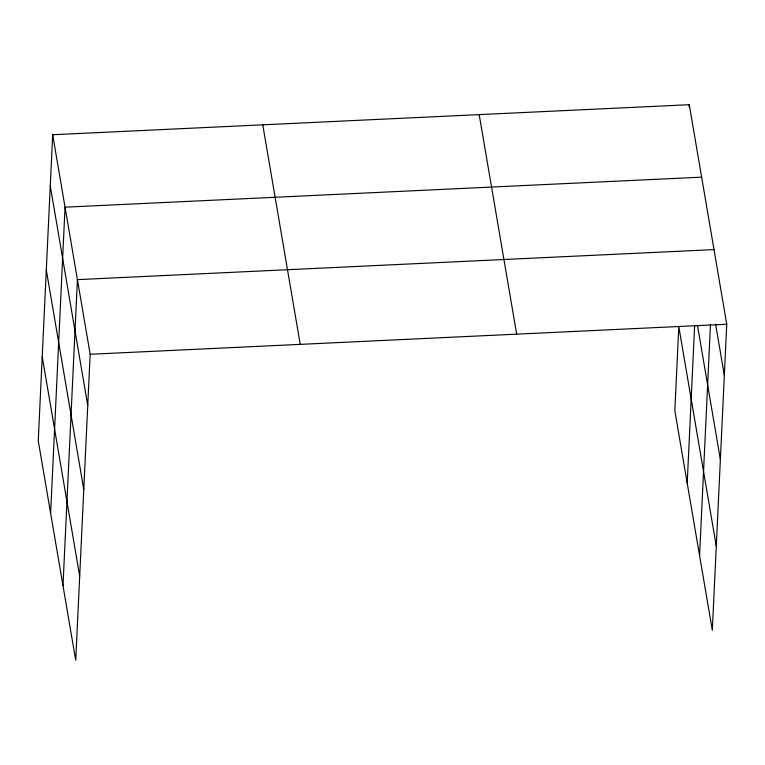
<?xml version="1.0" encoding="UTF-8"?>
<svg xmlns="http://www.w3.org/2000/svg" width="765" height="765" viewBox="0 0 765 765"><rect width="100%" height="100%" fill="white"/><g stroke="black" fill="none" stroke-linecap="round" stroke-linejoin="round"><path stroke-width="1.15" d="M52.68 134.736L38.25 440.755L75.725 660.291L90.165 354.272L52.68 134.736L689.275 104.709L726.75 324.245L712.32 630.264L674.835 410.728L678.804 326.617L716.289 546.153M50.614 513.2L65.054 207.181L701.639 177.155M62.988 585.655L77.418 279.627L714.003 249.6M689.16 107.081L689.275 104.709M687.209 483.174L694.649 325.469M699.573 555.62L710.475 324.436M90.165 354.272L726.75 324.245M715.581 324.073L724.34 375.386M697.451 325.259L720.372 459.497M479.196 114.616L516.671 334.152M262.758 124.829L300.234 344.365M50.27 185.885L87.746 405.421M46.302 269.988L83.787 489.524M42.218 356.653L79.694 576.188"/></g></svg>
